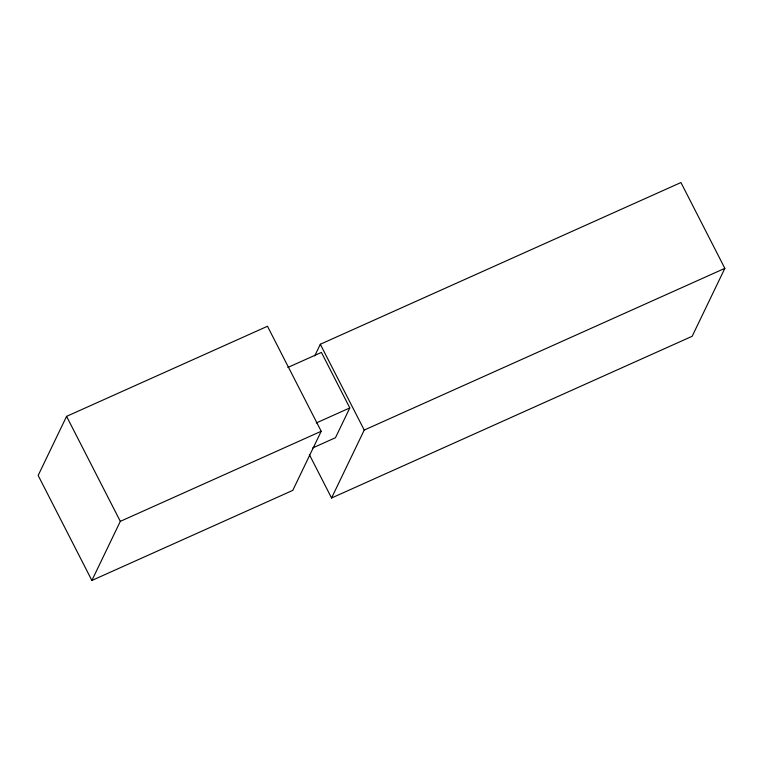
<?xml version="1.0" encoding="UTF-8"?>
<svg xmlns="http://www.w3.org/2000/svg" width="763" height="763" viewBox="0 0 763 763"><rect width="100%" height="100%" fill="white"/><g stroke="black" fill="none" stroke-linecap="round" stroke-linejoin="round"><path stroke-width="1.14" d="M66.581 416.36L38.15 475.463L91.884 580.462L292.782 490.371L321.213 431.267L267.479 326.268L66.581 416.36L120.316 521.358L91.884 580.462M314.709 355.93L320.317 344.256L680.939 182.538L724.85 268.347L692.175 336.273L331.562 498.001L309.339 454.557M287.851 367.461L321.414 352.411L349.816 407.919L335.472 437.724L312.744 447.919M331.562 498.001L364.237 430.074L724.85 268.347M316.254 422.969L349.816 407.919M120.316 521.358L321.213 431.267M320.317 344.256L364.237 430.074"/></g></svg>
